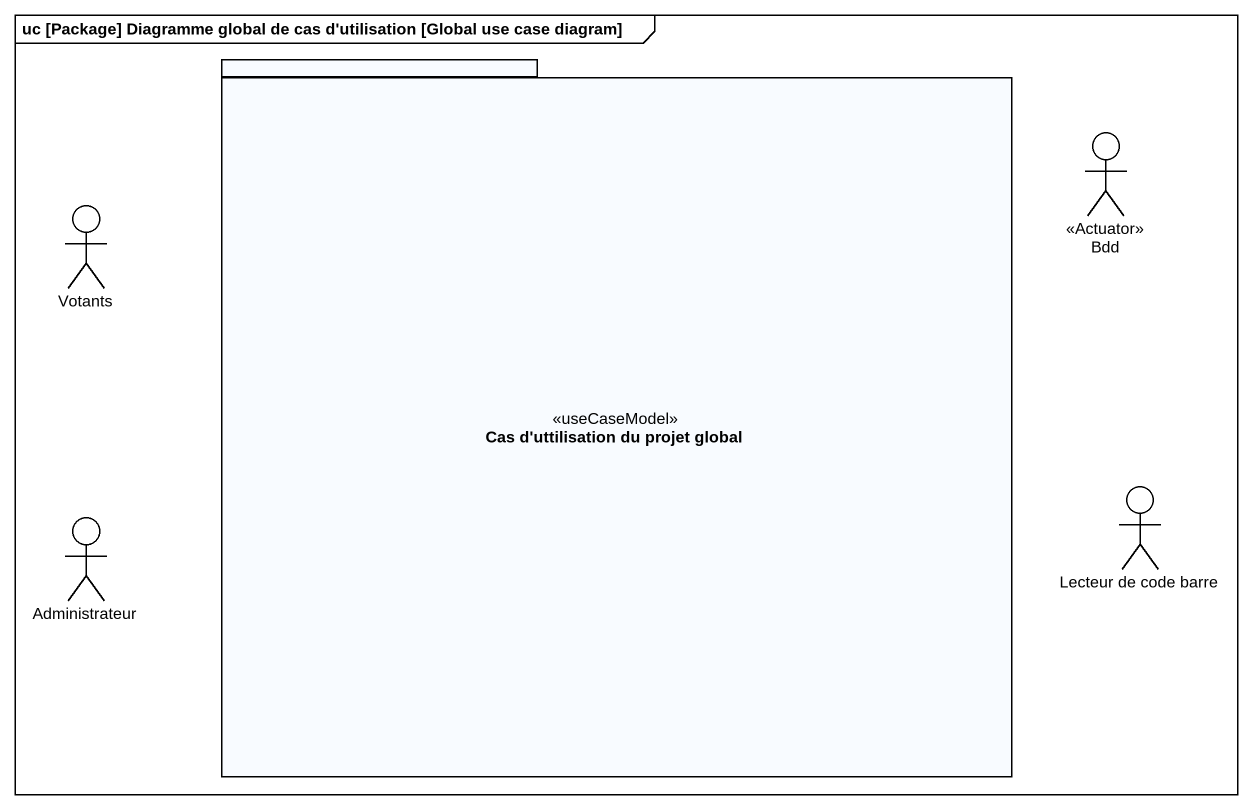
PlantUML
@startuml
mainframe uc [Package] Diagramme global de cas d'utilisation [Global use case diagram]
package "Cas d'uttilisation du projet global" as Cas_d_uttilisation_du <<useCaseModel>> {
}
actor Bdd <<Actuator>>
actor Votants
actor Administrateur
actor "Lecteur de code barre" as Lecteur_de_code_barre
@enduml
